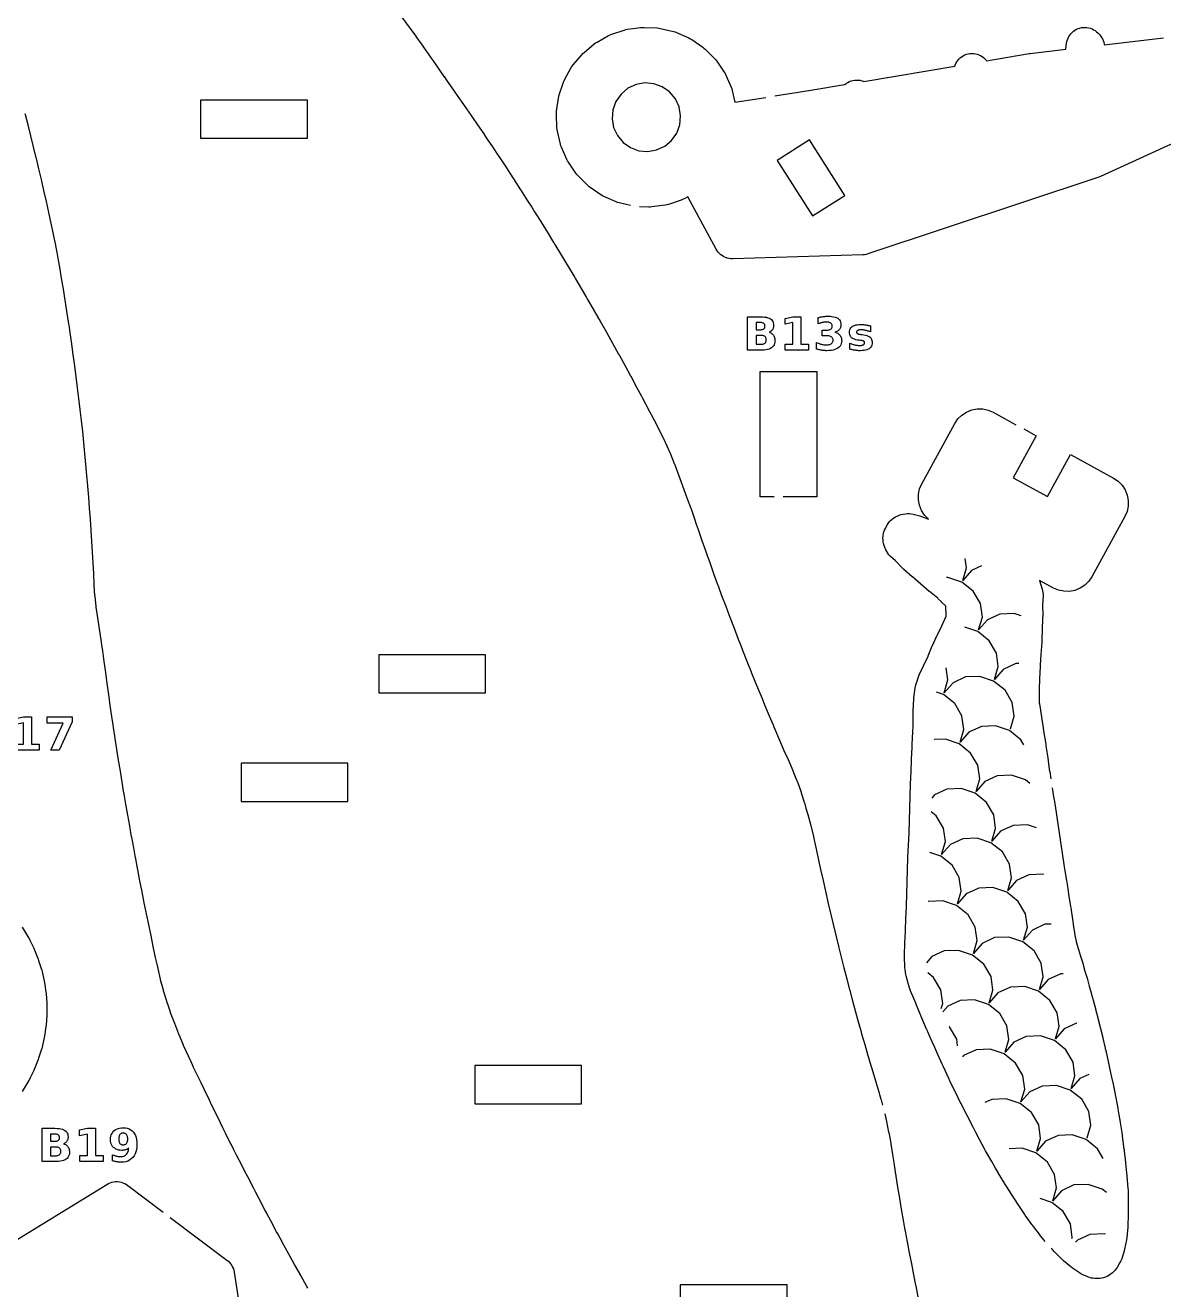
# Model space of a CAD drawing. Header units: millimetres. Extents: x 1 to 297, y 5 to 290.
# Drawn here: x 153.3 to 236.4, y 135.5 to 227.9 of the extents above; entities that cross this region are included whole.
import ezdxf

# ---------------------------------------------------------------- set-up
doc = ezdxf.new("R2010")
doc.units = ezdxf.units.MM
for name, color, linetype in [('CUT', 1, 'CONTINUOUS'), ('ENGRAVE', 5, 'CONTINUOUS'), ('SCORE', 7, 'CONTINUOUS')]:
    doc.layers.add(name, color=color, linetype=linetype)

msp = doc.modelspace()

# ---------------------------------------------------------------- linework, layer by layer
at = {"layer": 'CUT', "color": 1}
for points in [[(180.6627, 228.6197), (181.2237, 227.8443), (181.459, 227.5187), (181.4628, 227.5134), (181.7982, 227.0443), (181.7992, 227.0429), (182.2594, 226.3977), (182.2629, 226.3927), (182.3673, 226.2449), (182.3698, 226.2414), (182.9283, 225.4454), (182.9317, 225.4405), (183.0606, 225.2551), (183.0627, 225.252), (183.4814, 224.6459), (183.86, 224.1046), (183.8631, 224.1001), (184.0396, 223.8456), (184.0432, 223.8405), (184.6057, 223.0467), (184.6106, 223.0396), (184.661, 222.9675), (184.662, 222.9662), (185.1653, 222.2441), (185.1671, 222.2415), (185.4604, 221.8186), (185.463, 221.8149), (185.7185, 221.4439), (185.7204, 221.441), (186.2607, 220.6519), (186.2625, 220.6494), (186.8106, 219.8449), (186.8144, 219.8392), (187.0619, 219.4721), (187.3495, 219.0445), (187.3532, 219.0389), (187.8621, 218.274), (187.8825, 218.2432), (187.8849, 218.2396), (188.4104, 217.4425), (188.4121, 217.4399), (188.6618, 217.0591), (188.6637, 217.0564), (188.9334, 216.6429), (188.9361, 216.6388), (189.4507, 215.8436), (189.4546, 215.8375), (189.4623, 215.8255), (189.4642, 215.8226), (189.9608, 215.0416), (189.9626, 215.0388), (190.2626, 214.5644), (190.2643, 214.5617), (190.466, 214.2411), (190.4675, 214.2387), (190.9664, 213.4418), (190.969, 213.4376), (191.0634, 213.2856), (191.0641, 213.2844), (191.4621, 212.6419), (191.4653, 212.6368), (191.8635, 211.9873), (191.8644, 211.986), (191.9535, 211.8403), (191.9549, 211.8379), (192.4402, 211.0407), (192.4424, 211.0371), (192.6636, 210.6712), (192.6649, 210.669), (192.9227, 210.2406), (192.9251, 210.2365), (193.4, 209.4412), (193.4034, 209.4354), (193.4639, 209.3328), (193.4653, 209.3306), (193.8713, 208.6396), (193.8733, 208.6362), (194.2642, 207.9664), (194.2654, 207.9643), (194.3382, 207.8391), (194.3399, 207.8361), (194.7999, 207.0397), (194.8026, 207.035), (195.0646, 206.5773), (195.0656, 206.5754), (195.2577, 206.2386), (195.2594, 206.2355), (195.7113, 205.4381), (195.7127, 205.4357), (195.8649, 205.1659), (195.8658, 205.1642), (196.1611, 204.6388), (196.1636, 204.6344), (196.6065, 203.8395), (196.61, 203.8332), (196.6652, 203.7328), (196.6662, 203.731), (197.0462, 203.0379), (197.0483, 203.034), (197.4654, 202.2671), (197.4664, 202.2654), (197.4817, 202.2372), (197.4833, 202.2341), (197.9124, 201.4376), (197.9147, 201.4333), (198.2656, 200.7761), (198.2667, 200.774), (198.34, 200.6362), (198.3411, 200.6342), (198.7633, 199.8368), (198.7652, 199.8332), (199.066, 199.2607), (199.0668, 199.2593), (199.1829, 199.0378), (199.1861, 199.0315), (199.5947, 198.2419), (199.6028, 198.226), (199.8643, 197.7036), (199.8701, 197.6919), (199.987, 197.4526), (200.0066, 197.4106), (200.3447, 196.6529), (200.3649, 196.6051), (200.6681, 195.8481), (200.6713, 195.84), (200.6733, 195.8349), (200.6794, 195.819), (200.9771, 195.032), (200.9815, 195.0204), (201.2734, 194.2262), (201.4699, 193.6925), (201.4709, 193.6899), (201.567, 193.4272), (201.5681, 193.4242), (201.8544, 192.6357), (201.862, 192.6142), (202.1335, 191.8251), (202.134, 191.8237), (202.2709, 191.4243), (202.4069, 191.0268), (202.6843, 190.2265), (202.9637, 189.4282), (203.0706, 189.1277), (203.249, 188.627), (203.5364, 187.828), (203.8281, 187.0274), (203.8704, 186.9123), (204.1212, 186.2289), (204.4191, 185.4291), (204.6701, 184.7642), (204.7214, 184.6282), (205.0254, 183.8292), (205.3332, 183.0296), (205.4698, 182.679), (205.6446, 182.2301), (205.9602, 181.4302), (206.2696, 180.6554), (206.2799, 180.6295), (206.6008, 179.8313), (206.9277, 179.0303), (207.0691, 178.6868), (207.2571, 178.2316), (207.5923, 177.4301), (207.8689, 176.7725), (207.928, 176.6324), (208.2706, 175.8313), (208.6153, 175.0318), (208.6681, 174.9106), (208.9662, 174.2304), (209.3089, 173.4478), (209.3247, 173.41), (209.4682, 173.053), (209.4711, 173.0456), (209.6287, 172.6466), (209.644, 172.6059), (209.9159, 171.8457), (209.9307, 171.8021), (210.1733, 171.0426), (210.186, 171.0005), (210.2716, 170.6984), (210.2727, 170.6944), (210.4047, 170.2236), (210.4067, 170.2165), (210.6218, 169.4322), (210.6287, 169.406), (210.8224, 168.6391), (210.8327, 168.595), (211.001, 167.8189), (211.0024, 167.8126), (211.0734, 167.4775), (211.1707, 167.0183), (211.3435, 166.2186), (211.5199, 165.4183), (211.6989, 164.6186), (211.8731, 163.8526), (211.8809, 163.8186), (212.0648, 163.0203), (212.2535, 162.2203), (212.4465, 161.4187), (212.64, 160.6214), (212.6725, 160.491), (212.8409, 159.8197), (213.0431, 159.0214), (213.2493, 158.2224), (213.461, 157.4207), (213.4724, 157.378), (213.6746, 156.6218), (213.8915, 155.8222), (214.1118, 155.0225), (214.2721, 154.4495), (214.3357, 154.2229), (214.5635, 153.4232), (214.7947, 152.6236), (215.0301, 151.8224), (215.0716, 151.682), (215.2672, 151.0248), (215.5104, 150.2223), (215.7458, 149.4433), (215.7589, 149.3972), (215.8609, 149.0098)], [(197.4734, 214.6811), (196.6429, 214.8782), (196.5269, 214.9114), (196.4145, 214.9552), (195.5267, 215.3492), (195.4188, 215.4032), (195.3164, 215.4669), (194.5161, 216.0174), (194.4199, 216.0903), (194.3309, 216.1717), (193.6454, 216.8598), (193.5643, 216.9492), (193.4918, 217.0456), (192.9444, 217.8479), (192.8811, 217.9507), (192.8275, 218.0588), (192.4369, 218.9481), (192.3935, 219.0606), (192.3607, 219.1768), (192.1401, 220.1227), (192.1182, 220.2413), (192.1073, 220.3615), (192.0643, 221.3318), (192.0645, 221.4525), (192.0759, 221.5726), (192.2119, 222.5343), (192.2343, 222.6529), (192.2675, 222.7689), (192.578, 223.6892), (192.6218, 223.8017), (192.6758, 223.9096), (193.15, 224.7572), (193.2137, 224.8597), (193.2866, 224.9558), (193.9086, 225.7019), (193.99, 225.7909), (194.0793, 225.872), (194.8278, 226.4911), (194.9242, 226.5636), (195.0269, 226.627), (195.8764, 227.098), (195.9845, 227.1515), (196.0971, 227.1949), (197.0186, 227.5018), (197.1347, 227.5346), (197.2534, 227.5566), (198.2156, 227.6889), (198.3358, 227.6998), (198.4564, 227.6996), (199.4266, 227.6529), (199.5467, 227.6415), (199.6653, 227.6191), (200.6103, 227.3949), (200.7263, 227.3617), (200.8388, 227.3179), (201.7265, 226.9239), (201.8344, 226.8699), (201.9369, 226.8062), (202.7372, 226.2557), (202.8333, 226.1828), (202.9223, 226.1014), (203.6078, 225.4133), (203.689, 225.3239), (203.7615, 225.2275), (204.3089, 224.4251), (204.3722, 224.3224), (204.4258, 224.2143), (204.8164, 223.325), (204.8598, 223.2125), (204.8926, 223.0963), (205.0941, 222.2319), (207.3563, 222.5885)], [(207.9983, 222.6897), (210.6288, 223.1043), (210.6347, 223.1053), (213.093, 223.5184), (213.1025, 223.5205), (213.1183, 223.5341), (213.2206, 223.6136), (213.3318, 223.6836), (213.4494, 223.7423), (213.5723, 223.789), (213.6992, 223.8233), (213.8289, 223.8448), (213.96, 223.8534), (214.0914, 223.849), (214.2217, 223.8316), (214.3496, 223.8013), (214.4721, 223.7592), (214.487, 223.7532), (214.4967, 223.7543), (221.1299, 224.869), (221.1544, 224.9438), (221.2074, 225.0641), (221.2721, 225.1785), (221.3479, 225.2859), (221.4339, 225.3853), (221.5293, 225.4757), (221.6332, 225.5562), (221.7446, 225.626), (221.8624, 225.6844), (221.9853, 225.7309), (222.1123, 225.7649), (222.242, 225.7862), (222.3732, 225.7946), (222.5045, 225.7899), (222.6348, 225.7722), (222.7626, 225.7417), (222.8868, 225.6987), (223.0062, 225.6436), (223.1195, 225.577), (223.2256, 225.4994), (223.3235, 225.4117), (223.4123, 225.3148), (223.4536, 225.2595), (226.5714, 225.7834), (226.6357, 225.7926), (229.2424, 226.0966), (229.2944, 226.5337), (229.3158, 226.6603), (229.35, 226.786), (229.3964, 226.9077), (229.4546, 227.0242), (229.5239, 227.1345), (229.6036, 227.2375), (229.6932, 227.3321), (229.7915, 227.4175), (229.8978, 227.4929), (230.011, 227.5574), (230.1299, 227.6105), (230.2535, 227.6516), (230.3805, 227.6805), (230.5098, 227.6967), (230.64, 227.7001), (230.7699, 227.6908), (230.8983, 227.6687), (231.0239, 227.6341), (231.1455, 227.5874), (231.2619, 227.529), (231.372, 227.4594), (231.4748, 227.3793), (231.5678, 227.2908), (231.6859, 227.1669), (231.7699, 227.0696), (231.845, 226.9629), (231.9093, 226.8494), (231.9621, 226.7301), (232.0029, 226.6062), (232.0313, 226.4789), (232.0382, 226.4226), (236.3724, 226.9281)], [(243.719, 222.2759), (231.7614, 216.8175), (231.6336, 216.7672), (214.7896, 211.1574), (214.6674, 211.1233), (214.5407, 211.1007), (214.4142, 211.0908), (204.9305, 210.8059), (204.7991, 210.8085), (204.6668, 210.8246), (204.5367, 210.8539), (204.4103, 210.8961), (204.2887, 210.9509), (204.1732, 211.0175), (204.0651, 211.0954), (203.9653, 211.1838), (203.8748, 211.2818), (203.7947, 211.3883), (203.7267, 211.5008), (201.6638, 215.3342), (201.3769, 215.1751), (201.2688, 215.1215), (201.1562, 215.0782), (200.2347, 214.7713), (200.1186, 214.7385), (199.9999, 214.7165), (199.0377, 214.5842), (198.9175, 214.5733), (198.7969, 214.5735), (198.1173, 214.6062)], [(173.9253, 135.6504), (173.862, 135.7628), (173.412, 136.563), (173.3354, 136.6989), (173.3338, 136.7018), (172.9648, 137.3611), (172.9621, 137.3659), (172.5351, 138.1362), (172.5336, 138.139), (172.5214, 138.1611), (172.5182, 138.1669), (172.0849, 138.9624), (172.0829, 138.9661), (171.7348, 139.61), (171.7332, 139.6128), (171.6521, 139.7637), (171.6513, 139.7653), (171.2233, 140.5639), (171.2226, 140.5653), (170.9348, 141.1039), (170.9328, 141.1076), (170.7965, 141.3645), (170.3738, 142.1627), (170.3714, 142.1673), (170.1342, 142.6194), (170.1329, 142.6219), (169.955, 142.9628), (169.9522, 142.9681), (169.5416, 143.7634), (169.5393, 143.768), (169.3338, 144.1696), (169.3325, 144.1722), (169.1325, 144.5655), (168.7263, 145.3655), (168.5338, 145.7438), (168.5324, 145.7466), (168.321, 146.1645), (168.3193, 146.1679), (167.9199, 146.963), (167.9164, 146.9701), (167.733, 147.3407), (167.5238, 147.7643), (167.5212, 147.7695), (167.1326, 148.5651), (167.1306, 148.5693), (166.9329, 148.9777), (166.9321, 148.9792), (166.7449, 149.3671), (166.3585, 150.1667), (166.3578, 150.1681), (166.1326, 150.6356), (165.9745, 150.9642), (165.9712, 150.9712), (165.5951, 151.7649), (165.5921, 151.7712), (165.3322, 152.327), (165.2219, 152.5633), (165.2171, 152.5738), (164.8635, 153.3488), (164.8449, 153.3917), (164.5322, 154.1456), (164.529, 154.1533), (164.5258, 154.1612), (164.517, 154.1835), (164.2132, 154.9694), (164.2103, 154.9769), (163.9155, 155.7536), (163.9003, 155.7958), (163.7299, 156.2941), (163.728, 156.2997), (163.6414, 156.5569), (163.6284, 156.5977), (163.3992, 157.3578), (163.3868, 157.4015), (163.1859, 158.1601), (163.175, 158.2041), (162.9979, 158.9778), (162.9953, 158.9894), (162.9267, 159.3016), (162.8217, 159.7799), (162.8198, 159.7884), (162.6509, 160.5819), (162.6498, 160.5872), (162.4839, 161.3823), (162.3145, 162.1807), (162.3128, 162.1887), (162.1497, 162.9808), (162.148, 162.9894), (162.1264, 163.0975), (161.9898, 163.784), (161.9892, 163.7869), (161.8324, 164.5835), (161.673, 165.3809), (161.6711, 165.3903), (161.5188, 166.1817), (161.5171, 166.1905), (161.3695, 166.9862), (161.3264, 167.2186), (161.3261, 167.2201), (161.2221, 167.7848), (161.0732, 168.5825), (161.0718, 168.5904), (160.929, 169.3821), (160.9272, 169.3919), (160.7898, 170.1872), (160.6518, 170.9867), (160.5261, 171.7111), (160.5136, 171.7831), (160.5122, 171.7917), (160.38, 172.5837), (160.3786, 172.5921), (160.251, 173.3877), (160.1222, 174.1879), (159.9939, 174.9834), (159.9923, 174.9933), (159.8708, 175.7847), (159.8696, 175.793), (159.7528, 176.587), (159.7259, 176.7658), (159.6329, 177.3886), (159.5144, 178.1845), (159.513, 178.194), (159.4011, 178.9846), (159.3997, 178.995), (159.294, 179.7868), (159.183, 180.588), (159.1825, 180.5917), (159.0742, 181.3898), (158.9666, 182.1845), (158.9652, 182.1941), (158.9258, 182.4535), (158.8452, 182.9853), (158.7195, 183.7869), (158.719, 183.79), (158.5966, 184.5822), (158.5946, 184.5956), (158.4836, 185.3662), (158.4775, 185.4153), (158.3972, 186.1689), (158.3928, 186.218), (158.34, 186.9801), (158.3382, 187.0113), (158.3022, 187.794), (158.2626, 188.5938), (158.2201, 189.3925), (158.1735, 190.191), (158.1252, 190.9328), (158.1213, 190.9914), (158.0648, 191.7922), (158.0053, 192.5919), (157.9428, 193.3916), (157.8773, 194.1909), (157.8084, 194.9903), (157.7356, 195.7907), (157.6598, 196.5904), (157.5811, 197.3902), (157.4995, 198.1897), (157.4147, 198.9879), (157.3256, 199.7813), (157.3241, 199.7948), (157.2288, 200.5884), (157.1296, 201.3882), (157.0274, 202.188), (156.9222, 202.9877), (156.814, 203.7872), (156.7026, 204.5863), (156.587, 205.3869), (156.5258, 205.8005), (156.4687, 206.1867), (156.3477, 206.9857), (156.223, 207.7843), (156.0933, 208.5836), (155.958, 209.3844), (155.819, 210.1843), (155.7262, 210.7055), (155.6765, 210.9846), (155.532, 211.7805), (155.5299, 211.7913), (155.3718, 212.5812), (155.3703, 212.5884), (155.2015, 213.3819), (155.0283, 214.1812), (154.9268, 214.64), (154.8511, 214.9816), (154.6711, 215.7811), (154.488, 216.5808), (154.3018, 217.3806), (154.1271, 218.1185), (154.1126, 218.1796), (153.9194, 218.9775), (153.7192, 219.7791), (153.5162, 220.5773), (153.3275, 221.3005), (153.3068, 221.3797)], [(207.95, 193.425), (206.925, 193.425), (206.925, 202.575), (211.075, 202.575), (211.075, 193.425), (208.6, 193.425)], [(227.7363, 139.0556), (227.3216, 139.5689), (227.3091, 139.5846), (226.8747, 140.1391), (226.8703, 140.1447), (226.7963, 140.2403), (226.7592, 140.2906), (226.2743, 140.9809), (226.252, 141.0136), (225.8607, 141.6072), (225.7666, 141.7472), (225.7599, 141.7572), (225.2698, 142.5004), (225.2593, 142.5165), (224.931, 143.0301), (224.9277, 143.0353), (224.7863, 143.2517), (224.7565, 143.2996), (224.2992, 144.0684), (224.2907, 144.0828), (224.1109, 144.394), (224.1094, 144.3965), (223.8271, 144.8875), (223.3726, 145.6792), (223.3502, 145.7199), (223.3449, 145.7298), (222.9138, 146.5343), (222.9015, 146.5579), (222.6728, 147.0058), (222.6697, 147.0118), (222.4671, 147.3981), (222.4619, 147.4082), (222.0266, 148.2556), (222.0206, 148.2675), (222.0115, 148.2857), (221.5883, 149.1138), (221.5763, 149.1378), (221.3823, 149.537), (221.3792, 149.5432), (221.1555, 149.9904), (221.1437, 150.0148), (220.781, 150.7784), (220.7779, 150.7848), (220.7315, 150.8797), (220.718, 150.9082), (220.309, 151.7967), (220.306, 151.8032), (220.2153, 152.0032), (219.8954, 152.7096), (219.8933, 152.7143), (219.6702, 153.212), (219.4855, 153.6192), (219.4794, 153.6328), (219.1341, 154.4171), (219.1311, 154.4236), (219.0817, 154.5325), (219.068, 154.5638), (218.6786, 155.4824), (218.6737, 155.4943), (218.6253, 155.6115), (218.2854, 156.4361), (218.2828, 156.4424), (218.1424, 156.7879), (217.9095, 157.3619), (217.8822, 157.4353), (217.7298, 157.8849), (217.696, 158.0019), (217.5884, 158.4498), (217.5682, 158.5512), (217.5113, 158.9075), (217.4959, 159.0569), (217.4586, 159.8685), (217.4585, 159.9905), (217.4958, 160.8149), (217.4961, 160.8215), (217.5268, 161.7111), (217.5269, 161.7149), (217.5287, 161.7614), (217.529, 161.7705), (217.5657, 162.6006), (217.6004, 163.4914), (217.6007, 163.5011), (217.602, 163.5585), (217.6024, 163.572), (217.6293, 164.3891), (217.6295, 164.3952), (217.65, 165.2874), (217.6503, 165.2981), (217.6508, 165.3141), (217.6513, 165.3287), (217.6871, 166.1816), (217.6873, 166.1886), (217.7143, 167.0755), (217.7148, 167.0888), (217.7152, 167.0982), (217.7159, 167.1142), (217.7606, 167.9652), (217.761, 167.9739), (217.7948, 168.8581), (217.795, 168.8656), (217.7963, 168.9139), (217.7966, 168.9243), (217.8245, 169.7543), (217.8504, 170.6535), (217.8511, 170.678), (217.8516, 170.6939), (217.8841, 171.5449), (217.8843, 171.5528), (217.9066, 172.4329), (217.9078, 172.4647), (217.9504, 173.3328), (217.9508, 173.3418), (217.9814, 174.2297), (217.9816, 174.2342), (217.9823, 174.2526), (217.9828, 174.2651), (218.023, 175.117), (218.0586, 176.0072), (218.0589, 176.0191), (218.0597, 176.0563), (218.0602, 176.0744), (218.0884, 176.9043), (218.0887, 176.9129), (218.1062, 177.7942), (218.1073, 177.8282), (218.1447, 178.6515), (218.1538, 178.7582), (218.2403, 179.4431), (218.2617, 179.5667), (218.2945, 179.6878), (218.4097, 180.0468), (218.4174, 180.0701), (218.4914, 180.2871), (218.5428, 180.4154), (218.8501, 181.0816), (218.8527, 181.0872), (219.1848, 181.7984), (219.1948, 181.8208), (219.4937, 182.534), (219.5083, 182.5676), (219.8224, 183.2628), (219.8425, 183.3053), (220.182, 183.9917), (220.1917, 184.0122), (220.5021, 184.703), (220.5073, 184.7162), (220.5073, 184.7305), (220.473, 185.4285), (220.4723, 185.4355), (220.4676, 185.4408), (220.15, 185.7656), (220.1356, 185.7799), (219.9228, 185.9836), (219.8883, 186.0143), (219.2838, 186.5115), (219.2746, 186.5191), (218.6599, 187.034), (218.6467, 187.0452), (218.039, 187.5677), (218.0258, 187.5793), (217.4251, 188.1097), (217.4084, 188.1246), (217.293, 188.2301), (217.2162, 188.3061), (216.8466, 188.7029), (216.8132, 188.736), (216.4208, 189.0972), (216.3248, 189.1949), (216.238, 189.3034), (216.1625, 189.42), (216.1001, 189.542), (216.0225, 189.7144), (215.9676, 189.8576), (215.9287, 190.0081), (215.9073, 190.1599), (215.8966, 190.2889), (215.892, 190.4212), (215.9004, 190.5534), (215.9067, 190.6092), (215.9278, 190.7393), (215.9618, 190.8684), (216.0082, 190.9937), (216.0658, 191.1122), (216.2059, 191.3682), (216.2747, 191.4806), (216.3552, 191.5872), (216.4456, 191.6855), (216.5438, 191.7733), (216.5875, 191.8087), (216.6943, 191.887), (216.8082, 191.9545), (216.9226, 192.0149), (217.0621, 192.0788), (217.2098, 192.1271), (217.36, 192.1581), (217.5471, 192.1857), (217.6834, 192.1988), (217.8224, 192.1981), (217.9605, 192.1834), (218.0946, 192.1553), (218.5758, 192.0284), (218.701, 191.9888), (219.2102, 191.7995), (218.9305, 192.0848), (218.7078, 192.4253), (218.5559, 192.8027), (218.4805, 193.2025), (218.4845, 193.6093), (218.5678, 194.0075), (218.7258, 194.3784), (221.1299, 198.7709), (221.3572, 199.1039), (221.6477, 199.3887), (221.9882, 199.6114), (222.3656, 199.7633), (222.7654, 199.8387), (223.1722, 199.8347), (223.5704, 199.7514), (223.9413, 199.5934), (225.5975, 198.687)], [(226.1677, 198.3749), (227.0806, 197.8752), (225.4002, 194.805), (227.9002, 193.4367), (229.5806, 196.5069), (232.7199, 194.7887), (233.0528, 194.5614), (233.3376, 194.2709), (233.5603, 193.9304), (233.7123, 193.553), (233.7877, 193.1532), (233.7836, 192.7464), (233.7003, 192.3482), (233.5424, 191.9773), (231.1382, 187.5848), (230.9109, 187.2518), (230.6204, 186.967), (230.2799, 186.7443), (229.9025, 186.5924), (229.5027, 186.517), (229.0959, 186.521), (228.6977, 186.6043), (228.3268, 186.7623), (227.3023, 187.323), (227.3066, 187.3115), (227.5097, 186.6768), (227.5411, 186.5617), (227.5625, 186.4426), (227.5733, 186.322), (227.5735, 186.2027), (227.5441, 185.5075), (227.5435, 185.4771), (227.5482, 184.8302), (227.5467, 184.7555), (227.5385, 184.5858), (227.5381, 184.5769), (227.5079, 183.6909), (227.4899, 183.039), (227.4879, 182.9942), (227.4759, 182.7989), (227.4746, 182.7806), (227.4099, 181.9197), (227.4092, 181.9082), (227.366, 181.1431), (227.3628, 181.0991), (227.3579, 181.0443), (227.3561, 181.0172), (227.3169, 180.1475), (227.2862, 179.3265), (227.2847, 179.297), (227.2834, 179.275), (227.2824, 179.2274), (227.2979, 178.3817), (227.3056, 178.2954), (227.3783, 177.8449), (227.3815, 177.8239), (227.45, 177.3519), (227.4514, 177.3428), (227.5794, 176.5445), (227.5823, 176.5259), (227.6076, 176.3523), (227.6086, 176.3459), (227.7638, 175.3557), (227.765, 175.3477), (227.7816, 175.2374), (227.7821, 175.2341), (227.9116, 174.3597), (227.9119, 174.3577), (227.9754, 173.9244), (227.9758, 173.9218), (228.0553, 173.3716), (228.0563, 173.3645), (228.141, 172.8231)], [(228.239, 172.1805), (228.3666, 171.375), (228.3749, 171.3225), (228.3752, 171.3204), (228.5221, 170.3785), (228.5225, 170.3756), (228.5765, 170.024), (228.5768, 170.0224), (228.6742, 169.383), (228.6747, 169.3801), (228.7741, 168.7181), (228.8231, 168.3894), (228.8236, 168.3863), (228.9675, 167.4063), (228.9695, 167.3925), (229.1229, 166.4032), (229.1698, 166.1092), (229.282, 165.403), (229.2826, 165.3996), (229.3739, 164.8153), (229.4377, 164.4057), (229.4382, 164.4022), (229.5741, 163.5144), (229.5899, 163.4107), (229.5907, 163.4059), (229.7379, 162.4186), (229.7388, 162.4125), (229.7703, 162.2152), (229.7724, 162.2018), (229.8853, 161.4444), (229.893, 161.4027), (229.9872, 160.9761), (229.998, 160.9344), (230.1657, 160.3674), (230.1665, 160.3646), (230.3092, 159.8784), (230.3113, 159.8714), (230.49, 159.2882), (230.4981, 159.2606), (230.6294, 158.7966), (230.6317, 158.7889), (230.8056, 158.2039), (230.8141, 158.1741), (230.9426, 157.7018), (230.9449, 157.6937), (231.1078, 157.1265), (231.1162, 157.0956), (231.2478, 156.5922), (231.2501, 156.5837), (231.3959, 156.0567), (231.4043, 156.0247), (231.544, 155.4662), (231.5463, 155.4574), (231.6693, 154.995), (231.6776, 154.9619), (231.8304, 154.322), (231.8326, 154.313), (231.9272, 153.9417), (231.9355, 153.9076), (232.1057, 153.1577), (232.1079, 153.1485), (232.169, 152.8972), (232.1771, 152.8621), (232.3688, 151.9709), (232.3709, 151.9615), (232.3961, 151.8526), (232.3998, 151.8363), (232.6205, 150.8258), (232.6282, 150.7883), (232.6298, 150.7794), (232.6318, 150.7693), (232.8321, 149.798), (232.8396, 149.759), (232.8746, 149.5591), (232.8765, 149.5489), (233.0249, 148.7803), (233.0321, 148.7401), (233.102, 148.307), (233.1038, 148.2966), (233.1977, 147.7735), (233.2044, 147.7322), (233.3095, 147.0184), (233.3112, 147.0079), (233.3488, 146.7797), (233.3555, 146.7344), (233.4788, 145.7867), (233.4821, 145.7596), (233.4912, 145.6761), (233.5892, 144.8094), (233.5911, 144.7911), (233.6412, 144.2856), (233.6421, 144.2771), (233.6901, 143.8523), (233.6942, 143.811), (233.7669, 142.922), (233.7712, 142.8343), (233.7852, 141.9598), (233.7854, 141.9411), (233.7868, 141.2071), (233.7874, 141.062), (233.7866, 141.0089), (233.7569, 140.1748), (233.7521, 140.0999), (233.6829, 139.3481), (233.6822, 139.339), (233.6587, 139.1772), (233.5163, 138.4939), (233.4871, 138.3792), (233.3095, 137.7927), (233.2556, 137.6457), (233.1851, 137.5058), (232.9838, 137.1584), (232.9135, 137.0494), (232.832, 136.9462), (232.741, 136.8512), (232.6427, 136.7666), (232.4732, 136.6341), (232.3638, 136.5571), (232.2458, 136.4903), (232.1218, 136.4354), (231.993, 136.3931), (231.8606, 136.3636), (231.726, 136.3473), (231.5922, 136.3444), (231.3543, 136.3509), (231.2216, 136.3611), (231.0887, 136.3846), (230.9587, 136.421), (230.8346, 136.4693), (230.4373, 136.6469), (230.3329, 136.699), (230.2334, 136.76), (229.7182, 137.1068), (229.5972, 137.1986), (229.0677, 137.6501), (228.9907, 137.7212), (228.4576, 138.2533), (228.4128, 138.3002), (228.2633, 138.4646), (228.167, 138.5691)], [(153.0837, 162.0031), (153.5244, 161.2773), (153.5708, 161.1944), (153.6608, 161.0193), (153.6731, 160.9947), (153.9267, 160.4751), (153.967, 160.3842), (154.2509, 159.6728), (154.2852, 159.5762), (154.47, 158.985), (154.4733, 158.9742), (154.5066, 158.8647), (154.5309, 158.7729), (154.6924, 158.0628), (154.7109, 157.9643), (154.8168, 157.2576), (154.8278, 157.1586), (154.8803, 156.4523), (154.884, 156.3532), (154.884, 155.6468), (154.8803, 155.5477), (154.8278, 154.8414), (154.8168, 154.7424), (154.7109, 154.0357), (154.6924, 153.9372), (154.5309, 153.2271), (154.5066, 153.1353), (154.4733, 153.0258), (154.47, 153.015), (154.2852, 152.4238), (154.2509, 152.3272), (153.967, 151.6158), (153.9267, 151.5249), (153.6731, 151.0053), (153.6608, 150.9807), (153.5708, 150.8056), (153.5244, 150.7227), (153.0837, 149.9969)], [(216.0162, 148.3787), (216.1395, 147.823), (216.1426, 147.8086), (216.307, 147.0272), (216.3121, 147.0022), (216.4578, 146.2373), (216.4663, 146.1878), (216.5842, 145.4121), (216.674, 144.8257), (216.7069, 144.6131), (216.8324, 143.8144), (216.9614, 143.0146), (217.0935, 142.2154), (217.2296, 141.4159), (217.3699, 140.6154), (217.4737, 140.0353), (217.5134, 139.8153), (217.6598, 139.0163), (217.8097, 138.2166), (217.9629, 137.4179), (218.1212, 136.6166), (218.2732, 135.8594), (218.2818, 135.8169), (218.4464, 135.0204)], [(151.6402, 138.5306), (159.2518, 143.2186), (159.3706, 143.2838), (159.4969, 143.3375), (159.628, 143.3784), (159.7625, 143.406), (159.8991, 143.4201), (160.0364, 143.4204), (160.1731, 143.4071), (160.3078, 143.3802), (160.4391, 143.34), (160.5657, 143.2869), (160.6864, 143.2214), (160.7984, 143.1453), (163.3696, 141.2037)], [(163.8883, 140.812), (168.028, 137.686), (168.1284, 137.6024), (168.2215, 137.5081), (168.3051, 137.4054), (168.3785, 137.295), (168.4408, 137.1782), (168.4917, 137.0558), (168.5305, 136.9292), (168.5566, 136.8011), (170.0886, 126.8641)]]:
    msp.add_lwpolyline(points, dxfattribs=at)
for points in [[(200.7421, 222.4801), (200.3223, 222.9819), (199.7869, 223.3578), (199.1725, 223.5825), (198.5208, 223.6404), (197.8764, 223.5277), (197.2831, 223.252), (196.7813, 222.8322), (196.4053, 222.2968), (196.1807, 221.6824), (196.1228, 221.0307), (196.2355, 220.3863), (196.5112, 219.793), (196.931, 219.2912), (197.4664, 218.9152), (198.0808, 218.6906), (198.7325, 218.6327), (199.3769, 218.7454), (199.9702, 219.0211), (200.4719, 219.4409), (200.8479, 219.9763), (201.0726, 220.5907), (201.1305, 221.2424), (201.0178, 221.8868), (200.7421, 222.4801)], [(173.895, 222.395), (166.105, 222.395), (166.105, 219.605), (173.895, 219.605), (173.895, 222.395)], [(210.7486, 213.9366), (213.1037, 215.4324), (210.5357, 219.4758), (208.1806, 217.9801), (210.7486, 213.9366)], [(186.895, 181.895), (179.105, 181.895), (179.105, 179.105), (186.895, 179.105), (186.895, 181.895)], [(176.847, 173.9636), (169.057, 173.9636), (169.057, 171.1736), (176.847, 171.1736), (176.847, 173.9636)], [(193.895, 149.105), (193.895, 151.895), (186.105, 151.895), (186.105, 149.105), (193.895, 149.105)], [(208.895, 135.895), (201.105, 135.895), (201.105, 133.105), (208.895, 133.105), (208.895, 135.895)]]:
    msp.add_lwpolyline(points, close=True, dxfattribs=at)
at = {"layer": 'ENGRAVE', "color": 5}
for points in [[(207.8115, 205.315), (207.856, 205.2707), (207.8954, 205.2208), (207.9293, 205.1662), (207.9569, 205.1076), (207.9785, 205.045), (207.9938, 204.9785), (208.0031, 204.9079), (208.0061, 204.8334), (207.9995, 204.7212), (207.9797, 204.619), (207.9467, 204.5266), (207.9005, 204.4443), (207.8411, 204.3718), (207.7685, 204.3093), (207.6824, 204.2566), (207.5826, 204.2135), (207.469, 204.1799), (207.3417, 204.156), (207.2006, 204.1416), (207.0458, 204.1368), (206.0058, 204.1368), (206.0058, 206.5668), (206.9466, 206.5668), (207.1075, 206.5626), (207.253, 206.5498), (207.383, 206.5286), (207.4974, 206.4988), (207.5964, 206.4606), (207.6798, 206.4138), (207.7492, 206.3577), (207.8059, 206.2914), (207.8501, 206.2149), (207.8816, 206.1281), (207.9005, 206.0311), (207.9068, 205.9239), (207.9045, 205.8663), (207.8976, 205.8115), (207.8861, 205.7597), (207.8699, 205.7109), (207.8492, 205.665), (207.8238, 205.622), (207.7941, 205.5823), (207.7602, 205.5461), (207.7221, 205.5136), (207.6799, 205.4846), (207.6335, 205.4591), (207.5829, 205.4373), (207.6477, 205.415), (207.7074, 205.3872), (207.762, 205.3539), (207.8115, 205.315)], [(207.1093, 205.6424), (207.1448, 205.655), (207.1762, 205.6713), (207.2037, 205.6912), (207.2271, 205.7146), (207.2462, 205.7415), (207.2611, 205.7717), (207.2717, 205.8055), (207.2781, 205.8426), (207.2802, 205.8832), (207.2781, 205.9234), (207.2717, 205.9602), (207.2611, 205.9937), (207.2462, 206.0239), (207.2271, 206.0509), (207.2037, 206.0745), (207.1762, 206.0946), (207.1448, 206.1111), (207.1093, 206.1239), (207.0699, 206.1331), (207.0265, 206.1386), (206.9791, 206.1404), (206.6324, 206.1404), (206.6324, 205.6261), (206.9791, 205.6261), (207.0265, 205.6279), (207.0699, 205.6333), (207.1093, 205.6424)], [(209.3178, 206.1404), (208.7498, 206.0232), (208.7498, 206.4496), (209.3146, 206.5668), (209.9103, 206.5668), (209.9103, 204.5698), (210.4637, 204.5698), (210.4637, 204.1368), (208.7645, 204.1368), (208.7645, 204.5698), (209.3178, 204.5698), (209.3178, 206.1404)], [(212.53, 205.3943), (212.5955, 205.3602), (212.6545, 205.3208), (212.7069, 205.2763), (212.7528, 205.2265), (212.7918, 205.1718), (212.8238, 205.1123), (212.8486, 205.0481), (212.8663, 204.9791), (212.877, 204.9054), (212.8805, 204.8269), (212.8729, 204.7113), (212.8498, 204.6053), (212.8114, 204.5089), (212.7576, 204.4222), (212.6884, 204.3451), (212.6038, 204.2776), (212.5046, 204.2202), (212.3912, 204.1732), (212.2637, 204.1366), (212.1221, 204.1105), (211.9664, 204.0948), (211.7966, 204.0896), (211.7341, 204.0905), (211.6717, 204.093), (211.6092, 204.0971), (211.5466, 204.103), (211.484, 204.1105), (211.4214, 204.1197), (211.3588, 204.1306), (211.2965, 204.1431), (211.2344, 204.1574), (211.1725, 204.1733), (211.1109, 204.1908), (211.0495, 204.2101), (211.0495, 204.6935), (211.108, 204.6654), (211.1664, 204.6397), (211.2247, 204.6164), (211.2828, 204.5954), (211.3408, 204.5769), (211.3986, 204.5608), (211.4562, 204.5471), (211.5135, 204.5359), (211.5705, 204.5272), (211.6272, 204.521), (211.6835, 204.5173), (211.7396, 204.516), (211.8194, 204.5184), (211.8927, 204.5256), (211.9595, 204.5376), (212.0199, 204.5544), (212.0738, 204.576), (212.1213, 204.6023), (212.1618, 204.6331), (212.195, 204.6681), (212.2207, 204.7073), (212.2392, 204.7506), (212.2502, 204.7981), (212.2539, 204.8497), (212.2501, 204.9028), (212.2388, 204.9514), (212.2199, 204.9956), (212.1935, 205.0353), (212.1595, 205.0705), (212.118, 205.1012), (212.0691, 205.1273), (212.013, 205.1486), (211.9498, 205.1653), (211.8793, 205.1771), (211.8016, 205.1842), (211.7168, 205.1866), (211.4662, 205.1866), (211.4662, 205.5903), (211.7298, 205.5903), (211.8051, 205.5923), (211.8738, 205.5985), (211.9357, 205.6088), (211.991, 205.6232), (212.0395, 205.6417), (212.0814, 205.6643), (212.1167, 205.6912), (212.1456, 205.7223), (212.1681, 205.7577), (212.1841, 205.7974), (212.1937, 205.8414), (212.1969, 205.8897), (212.1938, 205.9346), (212.1845, 205.976), (212.1689, 206.0139), (212.147, 206.0482), (212.119, 206.079), (212.0846, 206.1062), (212.0446, 206.1296), (211.9995, 206.1487), (211.9491, 206.1636), (211.8937, 206.1742), (211.833, 206.1806), (211.7673, 206.1827), (211.7167, 206.1818), (211.666, 206.1789), (211.6151, 206.1742), (211.564, 206.1675), (211.5127, 206.159), (211.4613, 206.1485), (211.4098, 206.1362), (211.3584, 206.1221), (211.3071, 206.1062), (211.2558, 206.0885), (211.2047, 206.069), (211.1537, 206.0476), (211.1537, 206.5066), (211.2154, 206.5232), (211.277, 206.5384), (211.3384, 206.5522), (211.3996, 206.5645), (211.4606, 206.5753), (211.5215, 206.5847), (211.5821, 206.5927), (211.6423, 206.5992), (211.7022, 206.6043), (211.7617, 206.6079), (211.8208, 206.6101), (211.8796, 206.6108), (212.0308, 206.6065), (212.1688, 206.5935), (212.2936, 206.5719), (212.4051, 206.5417), (212.5034, 206.5028), (212.5884, 206.4553), (212.6602, 206.3992), (212.719, 206.3343), (212.7648, 206.2606), (212.7974, 206.1783), (212.817, 206.0872), (212.8236, 205.9874), (212.8205, 205.9185), (212.8111, 205.8538), (212.7955, 205.7935), (212.7737, 205.7375), (212.7456, 205.6857), (212.7113, 205.6383), (212.6708, 205.5952), (212.6245, 205.5566), (212.5721, 205.5225), (212.5138, 205.4929), (212.4495, 205.4677), (212.3792, 205.447), (212.4579, 205.4233), (212.53, 205.3943)], [(214.9212, 205.485), (214.8599, 205.5078), (214.7994, 205.5284), (214.7395, 205.5469), (214.6804, 205.5631), (214.6219, 205.5772), (214.5644, 205.5892), (214.508, 205.5989), (214.4527, 205.6065), (214.3984, 205.612), (214.3453, 205.6152), (214.2932, 205.6163), (214.2402, 205.6152), (214.192, 205.6117), (214.1485, 205.6059), (214.1098, 205.5979), (214.0758, 205.5875), (214.0466, 205.5748), (214.022, 205.5597), (214.0018, 205.5422), (213.9862, 205.5221), (213.975, 205.4996), (213.9683, 205.4746), (213.966, 205.447), (213.9677, 205.4246), (213.9728, 205.404), (213.9813, 205.3852), (213.9931, 205.3682), (214.0084, 205.353), (214.0271, 205.3396), (214.0501, 205.3277), (214.0785, 205.3168), (214.1123, 205.3071), (214.1515, 205.2984), (214.196, 205.2908), (214.246, 205.2843), (214.3485, 205.2696), (214.4896, 205.2486), (214.6143, 205.2235), (214.7229, 205.1944), (214.8151, 205.1611), (214.891, 205.1238), (214.9507, 205.0825), (214.998, 205.0349), (215.0366, 204.9792), (215.0667, 204.9152), (215.0882, 204.843), (215.101, 204.7626), (215.1053, 204.6739), (215.0994, 204.5808), (215.0815, 204.4958), (215.0516, 204.4188), (215.0099, 204.3499), (214.9561, 204.289), (214.8905, 204.2361), (214.813, 204.1913), (214.7238, 204.1547), (214.6228, 204.1262), (214.51, 204.1059), (214.3855, 204.0937), (214.2492, 204.0896), (214.1887, 204.0904), (214.1274, 204.0928), (214.0655, 204.0967), (214.0029, 204.1023), (213.9396, 204.1094), (213.8757, 204.1181), (213.8111, 204.1284), (213.7459, 204.1403), (213.6802, 204.1537), (213.6138, 204.1687), (213.5469, 204.1854), (213.4794, 204.2035), (213.4794, 204.6463), (213.5377, 204.6192), (213.5965, 204.5945), (213.6558, 204.5722), (213.7156, 204.5522), (213.7758, 204.5346), (213.8366, 204.5193), (213.8978, 204.5064), (213.9593, 204.4958), (214.0212, 204.4876), (214.0833, 204.4817), (214.1458, 204.4782), (214.2085, 204.477), (214.2631, 204.4783), (214.3131, 204.4822), (214.3583, 204.4888), (214.3988, 204.498), (214.4346, 204.5098), (214.4657, 204.5242), (214.4921, 204.5412), (214.5136, 204.5607), (214.5304, 204.5828), (214.5424, 204.6074), (214.5496, 204.6345), (214.552, 204.6642), (214.5503, 204.6891), (214.5454, 204.7118), (214.5371, 204.7323), (214.5256, 204.7506), (214.5107, 204.7667), (214.4926, 204.7805), (214.4695, 204.7928), (214.4398, 204.8041), (214.4036, 204.8145), (214.3609, 204.8239), (214.3116, 204.8324), (214.2557, 204.8399), (214.1532, 204.853), (214.03, 204.8715), (213.9197, 204.8947), (213.8224, 204.9225), (213.738, 204.955), (213.6665, 204.992), (213.6079, 205.0336), (213.5602, 205.0814), (213.5211, 205.1367), (213.4908, 205.1996), (213.4691, 205.2702), (213.456, 205.3483), (213.4517, 205.434), (213.4572, 205.5264), (213.4738, 205.6105), (213.5013, 205.6863), (213.5399, 205.7538), (213.5896, 205.8129), (213.6503, 205.8637), (213.7223, 205.9065), (213.8062, 205.9415), (213.9017, 205.9687), (214.0091, 205.9881), (214.1281, 205.9998), (214.259, 206.0037), (214.3132, 206.003), (214.3682, 206.001), (214.4242, 205.9976), (214.4811, 205.9928), (214.5388, 205.9867), (214.5975, 205.9793), (214.6575, 205.9704), (214.7192, 205.9599), (214.7827, 205.9479), (214.8478, 205.9344), (214.9147, 205.9194), (214.9833, 205.9028), (214.9833, 205.4601), (214.9212, 205.485)], [(207.2104, 204.5987), (207.2499, 204.6186), (207.2843, 204.643), (207.3134, 204.6718), (207.3372, 204.7052), (207.3557, 204.7431), (207.3689, 204.7855), (207.3769, 204.8324), (207.3795, 204.8839), (207.3769, 204.9343), (207.369, 204.9804), (207.3559, 205.022), (207.3375, 205.0593), (207.3139, 205.0922), (207.2851, 205.1207), (207.251, 205.1448), (207.2115, 205.1646), (207.1667, 205.1799), (207.1165, 205.1909), (207.0611, 205.1975), (207.0003, 205.1996), (206.6324, 205.1996), (206.6324, 204.5633), (207.0003, 204.5633), (207.0606, 204.5655), (207.1157, 204.5721), (207.1657, 204.5832), (207.2104, 204.5987)], [(153.1768, 176.9262), (152.6088, 176.809), (152.6088, 177.2355), (153.1736, 177.3527), (153.7693, 177.3527), (153.7693, 175.3556), (154.3227, 175.3556), (154.3227, 174.9226), (152.6235, 174.9226), (152.6235, 175.3556), (153.1768, 175.3556), (153.1768, 176.9262)], [(156.7395, 176.9995), (155.7923, 174.9226), (155.1819, 174.9226), (156.0787, 176.892), (154.9085, 176.892), (154.9085, 177.3527), (156.7395, 177.3527), (156.7395, 176.9995)], [(156.3371, 146.063), (156.3816, 146.0186), (156.421, 145.9688), (156.4548, 145.9141), (156.4825, 145.8555), (156.504, 145.793), (156.5194, 145.7264), (156.5286, 145.6559), (156.5317, 145.5814), (156.5251, 145.4692), (156.5053, 145.3669), (156.4723, 145.2746), (156.4261, 145.1922), (156.3667, 145.1198), (156.294, 145.0573), (156.208, 145.0046), (156.1081, 144.9614), (155.9946, 144.9279), (155.8672, 144.9039), (155.7262, 144.8896), (155.5714, 144.8848), (154.5313, 144.8848), (154.5313, 147.3148), (155.4721, 147.3148), (155.6331, 147.3105), (155.7785, 147.2978), (155.9085, 147.2765), (156.023, 147.2468), (156.1219, 147.2085), (156.2053, 147.1618), (156.2747, 147.1057), (156.3315, 147.0394), (156.3756, 146.9628), (156.4072, 146.8761), (156.4261, 146.7791), (156.4324, 146.6719), (156.4301, 146.6142), (156.4232, 146.5595), (156.4116, 146.5077), (156.3955, 146.4588), (156.3747, 146.4129), (156.3494, 146.37), (156.3196, 146.3302), (156.2857, 146.2941), (156.2477, 146.2615), (156.2054, 146.2325), (156.159, 146.2071), (156.1085, 146.1852), (156.1732, 146.1629), (156.2329, 146.1351), (156.2875, 146.1018), (156.3371, 146.063)], [(155.6349, 146.3903), (155.6703, 146.403), (155.7018, 146.4192), (155.7293, 146.4391), (155.7526, 146.4626), (155.7718, 146.4894), (155.7866, 146.5197), (155.7973, 146.5534), (155.8036, 146.5906), (155.8058, 146.6312), (155.8036, 146.6713), (155.7973, 146.7081), (155.7866, 146.7417), (155.7718, 146.7719), (155.7526, 146.7988), (155.7293, 146.8224), (155.7018, 146.8426), (155.6703, 146.8591), (155.6349, 146.8719), (155.5954, 146.881), (155.552, 146.8865), (155.5047, 146.8884), (155.158, 146.8884), (155.158, 146.374), (155.5047, 146.374), (155.552, 146.3758), (155.5954, 146.3813), (155.6349, 146.3903)], [(157.8434, 146.8884), (157.2754, 146.7712), (157.2754, 147.1976), (157.8401, 147.3148), (158.4358, 147.3148), (158.4358, 145.3177), (158.9892, 145.3177), (158.9892, 144.8848), (157.29, 144.8848), (157.29, 145.3177), (157.8434, 145.3177), (157.8434, 146.8884)], [(159.7353, 145.3653), (159.7841, 145.3449), (159.8322, 145.3265), (159.8796, 145.3099), (159.9262, 145.2954), (159.9722, 145.2827), (160.0177, 145.272), (160.063, 145.2633), (160.1081, 145.2565), (160.153, 145.2516), (160.1978, 145.2487), (160.2424, 145.2477), (160.3322, 145.252), (160.4152, 145.265), (160.4914, 145.2866), (160.5606, 145.3168), (160.623, 145.3557), (160.6785, 145.4032), (160.7271, 145.4592), (160.7684, 145.5235), (160.8027, 145.5962), (160.8297, 145.6773), (160.8497, 145.7668), (160.8625, 145.8646), (160.8252, 145.8386), (160.7871, 145.8149), (160.7481, 145.7934), (160.7084, 145.7742), (160.6678, 145.7572), (160.6265, 145.7425), (160.5841, 145.7301), (160.5406, 145.7199), (160.4959, 145.712), (160.45, 145.7063), (160.4029, 145.703), (160.3547, 145.7018), (160.2344, 145.7079), (160.1222, 145.726), (160.0179, 145.7561), (159.9217, 145.7984), (159.8335, 145.8527), (159.7533, 145.9191), (159.6834, 145.9954), (159.6262, 146.0793), (159.5817, 146.1708), (159.55, 146.27), (159.5309, 146.3768), (159.5246, 146.4912), (159.5317, 146.6176), (159.5529, 146.7354), (159.5883, 146.8444), (159.6378, 146.9448), (159.7015, 147.0365), (159.7793, 147.1195), (159.869, 147.1916), (159.9684, 147.2506), (160.0774, 147.2965), (160.196, 147.3293), (160.3242, 147.3489), (160.4621, 147.3555), (160.6145, 147.3466), (160.755, 147.3198), (160.8836, 147.2753), (161.0003, 147.213), (161.105, 147.1328), (161.1978, 147.0348), (161.2773, 146.9206), (161.3424, 146.7916), (161.3931, 146.6479), (161.4292, 146.4894), (161.4509, 146.3162), (161.4582, 146.1283), (161.4497, 145.9347), (161.4244, 145.7554), (161.3821, 145.5905), (161.3229, 145.44), (161.2468, 145.3037), (161.1538, 145.1818), (161.0461, 145.0766), (160.9258, 144.9906), (160.7929, 144.9236), (160.6474, 144.8758), (160.4894, 144.8471), (160.3188, 144.8376), (160.2623, 144.8383), (160.2065, 144.8404), (160.1516, 144.8439), (160.0975, 144.8488), (160.0442, 144.8551), (159.9917, 144.8628), (159.9398, 144.8719), (159.8883, 144.8824), (159.8371, 144.8943), (159.7863, 144.9076), (159.7358, 144.9224), (159.6857, 144.9385), (159.6857, 145.3877), (159.7353, 145.3653)], [(160.5594, 146.1206), (160.6029, 146.1354), (160.6418, 146.1561), (160.6763, 146.1828), (160.7062, 146.2153), (160.7316, 146.2538), (160.7523, 146.2983), (160.7685, 146.3486), (160.78, 146.4049), (160.7869, 146.4671), (160.7892, 146.5352), (160.7869, 146.6028), (160.78, 146.6646), (160.7685, 146.7207), (160.7523, 146.771), (160.7316, 146.8155), (160.7062, 146.8542), (160.6763, 146.887), (160.6418, 146.9139), (160.6029, 146.9347), (160.5594, 146.9497), (160.5114, 146.9586), (160.4588, 146.9616), (160.4063, 146.9586), (160.3583, 146.9497), (160.3148, 146.9347), (160.2758, 146.9139), (160.2414, 146.887), (160.2114, 146.8542), (160.1861, 146.8155), (160.1653, 146.771), (160.1492, 146.7207), (160.1376, 146.6646), (160.1307, 146.6028), (160.1284, 146.5352), (160.1307, 146.4671), (160.1376, 146.4049), (160.1492, 146.3486), (160.1653, 146.2983), (160.1861, 146.2538), (160.2114, 146.2153), (160.2414, 146.1828), (160.2758, 146.1561), (160.3148, 146.1354), (160.3583, 146.1206), (160.4063, 146.1117), (160.4588, 146.1087), (160.5114, 146.1117), (160.5594, 146.1206)], [(155.736, 145.3466), (155.7755, 145.3666), (155.8098, 145.391), (155.8389, 145.4198), (155.8627, 145.4532), (155.8812, 145.4911), (155.8945, 145.5335), (155.9024, 145.5804), (155.905, 145.6318), (155.9024, 145.6823), (155.8946, 145.7283), (155.8814, 145.77), (155.8631, 145.8073), (155.8395, 145.8402), (155.8106, 145.8687), (155.7765, 145.8928), (155.737, 145.9125), (155.6922, 145.9279), (155.6421, 145.9388), (155.5866, 145.9454), (155.5258, 145.9476), (155.158, 145.9476), (155.158, 145.3112), (155.5258, 145.3112), (155.5861, 145.3134), (155.6413, 145.3201), (155.6912, 145.3311), (155.736, 145.3466)]]:
    msp.add_lwpolyline(points, close=True, dxfattribs=at)
at = {"layer": 'SCORE', "color": 7}
for points in [[(221.7156, 187.3153), (221.9867, 188.2466), (221.8943, 188.913)], [(223.0715, 188.3759), (222.354, 188.0456), (221.7156, 187.3153)], [(222.8736, 183.7033), (223.1447, 184.6346), (223.0073, 185.6252), (222.4823, 186.5242), (221.6496, 187.1947), (220.636, 187.5347), (220.5247, 187.5302)], [(225.9683, 184.7238), (225.4606, 184.8941), (224.4204, 184.8518), (223.512, 184.4336), (222.8736, 183.7033)], [(224.0316, 180.0913), (224.3027, 181.0226), (224.1653, 182.0132), (223.6403, 182.9121), (222.8076, 183.5827), (221.8672, 183.8981)], [(225.7945, 181.2485), (225.5784, 181.2397), (224.67, 180.8216), (224.0316, 180.0913)], [(220.365, 179.1199), (220.6361, 180.0512), (220.515, 180.9245)], [(225.1896, 176.4793), (225.4607, 177.4106), (225.3233, 178.4012), (224.7983, 179.3001), (223.9656, 179.9707), (222.952, 180.3107), (221.9118, 180.2684), (221.0034, 179.8502), (220.365, 179.1199)], [(221.523, 175.5079), (221.7941, 176.4392), (221.6567, 177.4298), (221.1317, 178.3287), (220.299, 178.9993), (219.7931, 179.169)], [(226.1766, 175.311), (225.9563, 175.6881), (225.1236, 176.3586), (224.11, 176.6986), (223.0698, 176.6563), (222.1614, 176.2382), (221.523, 175.5079)], [(222.681, 171.8959), (222.9521, 172.8272), (222.8147, 173.8178), (222.2897, 174.7167), (221.457, 175.3873), (220.4434, 175.7273), (219.6223, 175.6939)], [(226.5988, 172.4912), (226.2816, 172.7466), (225.268, 173.0866), (224.2278, 173.0443), (223.3194, 172.6262), (222.681, 171.8959)], [(223.839, 168.2838), (224.1101, 169.2152), (223.9727, 170.2057), (223.4477, 171.1047), (222.615, 171.7752), (221.6014, 172.1152), (220.5612, 172.073), (219.6528, 171.6548), (219.4558, 171.4295)], [(220.1724, 167.3125), (220.4435, 168.2438), (220.3061, 169.2344), (219.7811, 170.1333), (219.4195, 170.4245)], [(227.1016, 169.248), (226.426, 169.4746), (225.3858, 169.4323), (224.4774, 169.0142), (223.839, 168.2838)], [(224.997, 164.6718), (225.2682, 165.6032), (225.1307, 166.5937), (224.6057, 167.4927), (223.773, 168.1632), (222.7594, 168.5032), (221.7192, 168.4609), (220.8108, 168.0428), (220.1724, 167.3125)], [(221.3304, 163.7004), (221.6015, 164.6318), (221.4641, 165.6223), (220.9391, 166.5213), (220.1064, 167.1918), (219.3112, 167.4586)], [(227.6159, 165.8519), (227.584, 165.8626), (226.5438, 165.8203), (225.6354, 165.4022), (224.997, 164.6718)], [(226.1551, 161.0598), (226.4262, 161.9911), (226.2887, 162.9817), (225.7637, 163.8807), (224.931, 164.5512), (223.9174, 164.8912), (222.8772, 164.8489), (221.9688, 164.4308), (221.3304, 163.7004)], [(222.4884, 160.0884), (222.7595, 161.0198), (222.6221, 162.0103), (222.0971, 162.9093), (221.2644, 163.5798), (220.2508, 163.9198), (219.2106, 163.8775), (219.1879, 163.8671)], [(228.174, 162.2275), (227.7018, 162.2083), (226.7934, 161.7901), (226.1551, 161.0598)], [(227.3131, 157.4478), (227.5842, 158.3791), (227.4468, 159.3697), (226.9217, 160.2687), (226.089, 160.9392), (225.0754, 161.2792), (224.0352, 161.2369), (223.1268, 160.8188), (222.4884, 160.0884)], [(223.6464, 156.4764), (223.9176, 157.4078), (223.7801, 158.3983), (223.2551, 159.2973), (222.4224, 159.9678), (221.4088, 160.3078), (220.3686, 160.2655), (219.4602, 159.8474), (219.0574, 159.3866)], [(220.1426, 156.0643), (220.2509, 156.4364), (220.1135, 157.4269), (219.5885, 158.3259), (219.1539, 158.6758)], [(229.0471, 158.6039), (228.8599, 158.5963), (227.9514, 158.1781), (227.3131, 157.4478)], [(228.4711, 153.8358), (228.7422, 154.7671), (228.6048, 155.7577), (228.0797, 156.6566), (227.247, 157.3272), (226.2334, 157.6672), (225.1932, 157.6249), (224.2848, 157.2067), (223.6464, 156.4764)], [(224.8045, 152.8644), (225.0756, 153.7957), (224.9381, 154.7863), (224.4131, 155.6853), (223.5804, 156.3558), (222.5668, 156.6958), (221.5266, 156.6535), (220.6182, 156.2354), (220.2491, 155.8131)], [(221.3368, 153.3447), (221.2715, 153.8149), (220.7465, 154.7139), (220.7121, 154.7416)], [(230.0421, 154.9852), (230.0179, 154.9842), (229.1094, 154.5661), (228.4711, 153.8358)], [(229.6291, 150.2238), (229.9002, 151.1551), (229.7628, 152.1457), (229.2378, 153.0446), (228.4051, 153.7152), (227.3914, 154.0552), (226.3513, 154.0129), (225.4428, 153.5947), (224.8045, 152.8644)], [(225.9625, 149.2524), (226.2336, 150.1837), (226.0962, 151.1743), (225.5711, 152.0732), (224.7384, 152.7438), (223.7248, 153.0838), (222.6846, 153.0415), (221.7762, 152.6233), (221.702, 152.5384)], [(230.9152, 151.2522), (230.2674, 150.9541), (229.6291, 150.2238)], [(230.7871, 146.6117), (231.0582, 147.5431), (230.9208, 148.5336), (230.3958, 149.4326), (229.5631, 150.1031), (228.5495, 150.4431), (227.5093, 150.4008), (226.6008, 149.9827), (225.9625, 149.2524)], [(227.1205, 145.6404), (227.3916, 146.5717), (227.2542, 147.5623), (226.7291, 148.4612), (225.8964, 149.1318), (224.8828, 149.4718), (223.8426, 149.4295), (223.3189, 149.1884)], [(231.9705, 145.107), (231.5538, 145.8206), (230.7211, 146.4911), (229.7075, 146.8311), (228.6673, 146.7888), (227.7588, 146.3707), (227.1205, 145.6404)], [(228.2785, 142.0283), (228.5496, 142.9597), (228.4122, 143.9502), (227.8872, 144.8492), (227.0545, 145.5197), (226.0409, 145.8597), (225.1068, 145.8218)], [(232.1994, 142.6212), (231.8791, 142.8791), (230.8655, 143.2191), (229.8253, 143.1768), (228.9168, 142.7587), (228.2785, 142.0283)], [(229.6813, 139.2572), (229.7076, 139.3477), (229.5702, 140.3382), (229.0452, 141.2372), (228.2125, 141.9077), (227.3607, 142.1934)], [(232.1221, 139.574), (232.0235, 139.6071), (230.9833, 139.5648), (230.0749, 139.1467), (229.9431, 138.9959)]]:
    msp.add_lwpolyline(points, dxfattribs=at)

doc.saveas('drawing.dxf')
